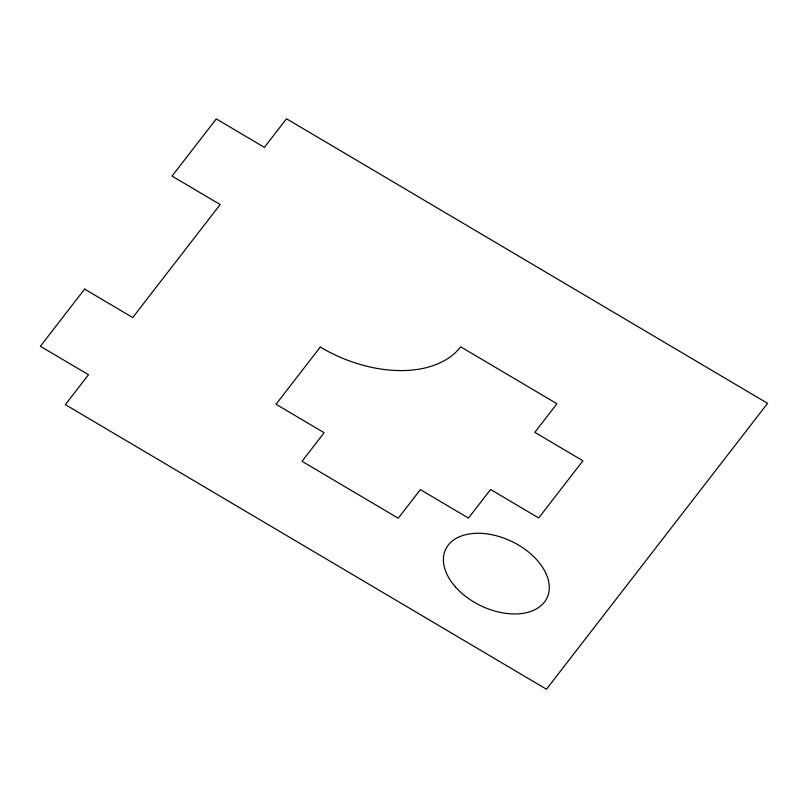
<?xml version="1.0" encoding="UTF-8"?>
<svg xmlns="http://www.w3.org/2000/svg" width="808" height="808" viewBox="0 0 808 808"><rect width="100%" height="100%" fill="white"/><g stroke="black" fill="none" stroke-linecap="round" stroke-linejoin="round"><path stroke-width="1.21" d="M84.628 289.092L40.4 346.268L88.506 374.72L65.367 404.646L546.46 689.224L767.6 403.354L286.507 118.776L264.388 147.369L216.281 118.907L172.053 176.083L220.16 204.535L132.734 317.554L84.628 289.092M320.261 347.087L276.033 404.263L324.139 432.714L302.03 461.307L398.243 518.221L420.362 489.628L468.468 518.09L490.587 489.507L538.694 517.958L582.922 460.782L534.815 432.331L556.924 403.737L460.712 346.824A112.393 71.336 25.7 0 1 320.261 347.087M455.419 586.891A56.196 35.673 25.7 0 0 545.895 599.96A56.196 35.673 25.7 0 0 487.679 533.987A56.196 35.673 25.7 0 0 455.419 586.891"/></g></svg>
